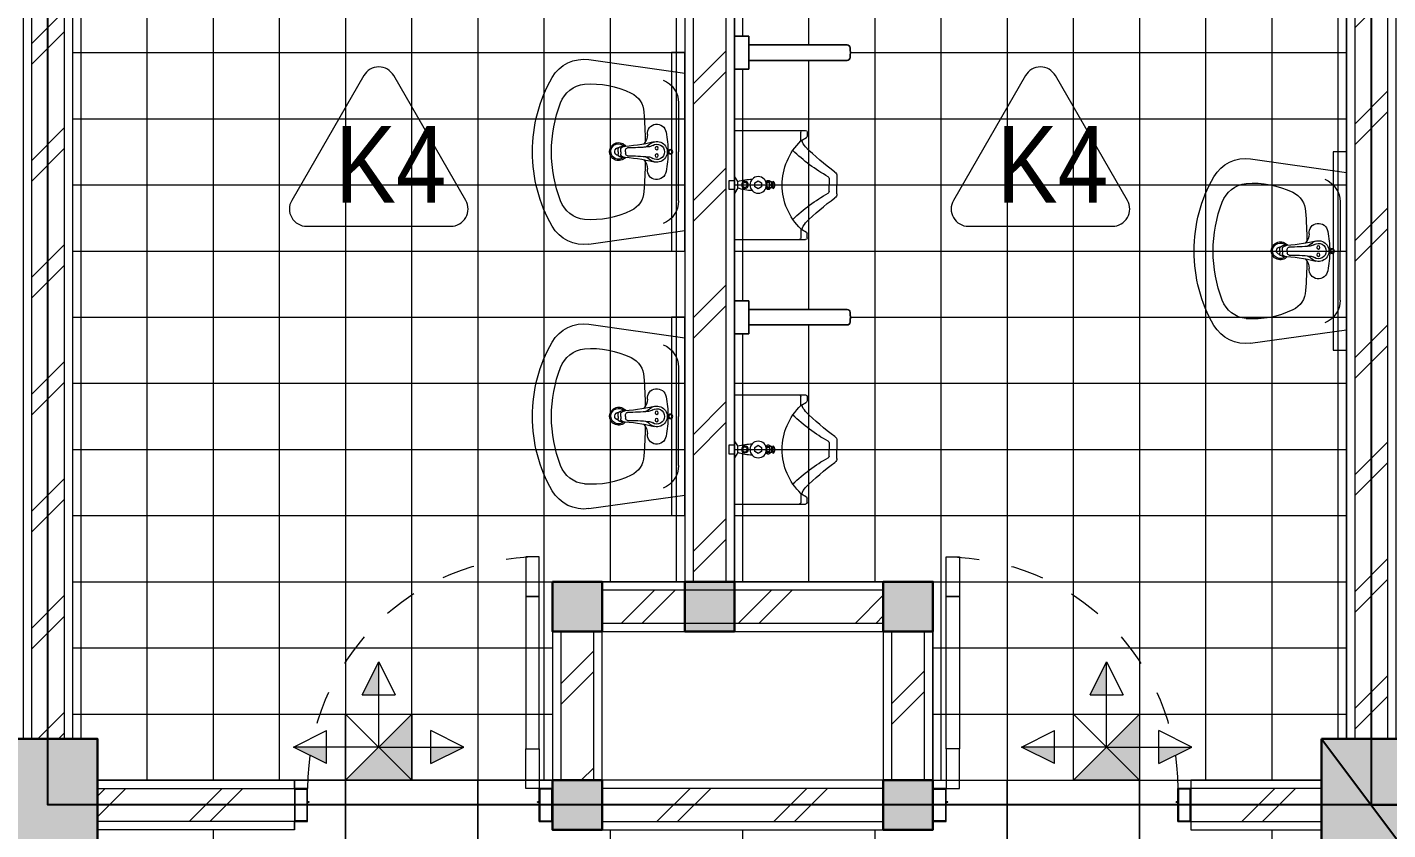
# Model space of a CAD drawing. Header units: millimetres. Extents: x -11 to 1625, y -267 to 180.
# Drawn here: x 1013.008 to 1017.12, y 163.669 to 166.096 of the extents above; entities that cross this region are included whole.
import ezdxf

# ---------------------------------------------------------------- set-up
doc = ezdxf.new("R2010")
doc.units = ezdxf.units.MM
doc.linetypes.add('HIDDEN', pattern=[0.375, 0.25, -0.125])
for name, color, linetype, lineweight in [('ars', 11, 'Continuous', 5), ('dinding', 5, 'Continuous', 15), ('keramik', 73, 'Continuous', 5), ('KOLOM', 1, 'Continuous', 30), ('kus', 63, 'Continuous', 15), ('lan', 7, 'Continuous', 15), ('SANITAIR', 4, 'Continuous', 5), ('sol kol', 8, 'Continuous', 0), ('START POINT', 8, 'Continuous', 9), ('TEXT KETERANGAN', 7, 'Continuous', 9)]:
    doc.layers.add(name, color=color, linetype=linetype, lineweight=lineweight)
doc.styles.add('ISO', font='arial.ttf', dxfattribs={"width": 0.85})
pattern_1 = [(45, (-0.5, 0.7), (-0.1767767, 0.1767767), []), (45, (-0.4375, 0.7), (-0.1767767, 0.1767767), [])]

# ---------------------------------------------------------------- blocks, each defined once
blk = doc.blocks.new('KP')
at = {"layer": 'KOLOM'}
blk.add_lwpolyline([(0.075, -0.075), (-0.075, -0.075), (-0.075, 0.075), (0.075, 0.075), (0.075, -0.075)], dxfattribs=at)
blk = doc.blocks.new('washtafel L237 a')
for p, q in [((-0.2789, -0.2895), (-0.2378, 0)), ((-0.2378, 0), (0, 0)), ((0.2378, 0), (0, 0)), ((0.2789, -0.2895), (0.2378, 0)), ((-0.1485, -0.0191), (0, -0.0191)), ((0.1485, -0.0191), (0, -0.0191)), ((0, -0.1934), (-0.0071, -0.1934)), ((0, -0.2017), (-0.0067, -0.2017)), ((0, -0.1788), (-0.0059, -0.1788)), ((0, -0.1788), (0.0059, -0.1788)), ((0, -0.1934), (0.0071, -0.1934)), ((0, -0.2017), (0.0067, -0.2017))]:
    blk.add_line(p, q)
for centre, radius in [((0, -0.0432), 0.00695), ((0, -0.0432), 0.00529), ((-0.0111, -0.0848), 0.00488), ((0.0111, -0.0848), 0.00488)]:
    blk.add_circle(centre, radius)
for centre, radius, start, end in [((-0.1484, -0.0933), 0.0742, 90.0661, 157.5039), ((0.1484, -0.0933), 0.0742, 22.4961, 89.9339), ((-0.0554, -0.0846), 0.0285, 98.132, 275.8135), ((-0.0017, -0.3364), 0.2858, 89.6669, 101.6651), ((-0.0002, -0.0844), 0.0312, 89.6915, 225.3566), ((-0.0002, -0.0842), 0.0231, 89.5833, 212.8124), ((0.0017, -0.3364), 0.2858, 78.3349, 90.3331), ((0.0002, -0.0844), 0.0312, 314.6434, 90.3085), ((0.0002, -0.0842), 0.0231, 327.1876, 90.4167), ((0.0554, -0.0846), 0.0285, 264.1865, 81.868), ((0.0121, -2.1032), 1.9842, 91.1939, 93.8059), ((-0.0493, -0.1465), 0.0337, 40.1188, 95.4553), ((-0.528, -0.216), 0.5128, 2.5647, 13.8912), ((-0.0403, -0.1261), 0.0267, 4.6349, 46.9394), ((-0.0448, -0.113), 0.03, 5.694, 32.8124), ((-0.6232, -0.1707), 0.6112, 359.8012, 5.694), ((0.6232, -0.1707), 0.6112, 174.306, 180.1988), ((0.0403, -0.1261), 0.0267, 133.0606, 175.3651), ((0.0448, -0.113), 0.03, 147.1876, 174.306), ((0.528, -0.216), 0.5128, 166.1088, 177.4353), ((0.0493, -0.1465), 0.0337, 84.5447, 139.8812), ((-0.0121, -2.1032), 1.9842, 86.1941, 88.8061), ((0.0679, -0.2815), 0.2732, 154.0541, 184.6243), ((-0.1166, -0.1911), 0.0678, 92.544, 154.459), ((0.1166, -0.1911), 0.0678, 25.541, 87.456), ((-0.0679, -0.2815), 0.2732, 355.3757, 25.9459), ((0.0008, -0.1999), 0.0272, 129.5111, 54.4666), ((0.0009, -0.2), 0.0234, 136.8784, 48.8129), ((-0.0071, -0.1844), 0.009, 183.4751, 270), ((-0.0067, -0.1927), 0.009, 182.5647, 270), ((-0.0059, -0.1728), 0.006, 179.8012, 270), ((0.001, -0.1997), 0.0119, 184.4951, 2.4242), ((0.0059, -0.1728), 0.006, 270, 0.1988), ((0.0067, -0.1927), 0.009, 270, 357.4353), ((0.0071, -0.1844), 0.009, 270, 356.5249), ((-0.17, -0.3052), 0.11, 171.786, 240.1395), ((-0.119, -0.2944), 0.0858, 186.0548, 250.1625), ((0.119, -0.2944), 0.0858, 289.8375, 353.9452), ((0.17, -0.3052), 0.11, 299.8605, 8.214), ((-0.0032, -0.0174), 0.4426, 239.9631, 270.4171), ((-0.001, 0.0027), 0.4056, 248.7209, 270.1375), ((0.001, 0.0027), 0.4056, 269.8625, 291.2791), ((0.0032, -0.0174), 0.4426, 269.5829, 300.0369)]:
    blk.add_arc(centre, radius, start, end)
blk = doc.blocks.new('P 70')
at = {"linetype": 'HIDDEN', "ltscale": 0.3}
blk.add_lwpolyline([(-0.74, 0.1, -0.414214), (-0.04, 0.8, -1.303225)], format="xyb", dxfattribs=at)
for points in [[(-0.04, 0.8), (-0.08, 0.8), (-0.08, 0.68), (-0.04, 0.68)], [(-0.04, 0.68), (-0.08, 0.68), (-0.08, 0.22), (-0.04, 0.22)], [(-0.04, 0.1), (-0.08, 0.1), (-0.08, 0.22), (-0.04, 0.22)], [(-0.7351, 0.06), (-0.74, 0.06), (-0.74, 0.0615), (-0.74, 0.1), (-0.78, 0.1), (-0.78, 0), (-0.74, 0), (-0.74, 0.0565), (-0.7351, 0.0583)], [(-0.742, 0.002), (-0.778, 0.002), (-0.778, 0.098), (-0.742, 0.098)], [(-0.0449, 0.06), (-0.04, 0.06), (-0.04, 0.0615), (-0.04, 0.1), (0, 0.1), (0, 0), (-0.04, 0), (-0.04, 0.0565), (-0.0449, 0.0583)], [(-0.038, 0.002), (-0.002, 0.002), (-0.002, 0.098), (-0.038, 0.098)]]:
    blk.add_lwpolyline(points, close=True)
blk = doc.blocks.new('URINOIR ATAS')
for p, q in [((-0.027, 0.31), (0, 0.31)), ((0.027, 0.31), (0, 0.31)), ((-0.0198, 0.2864), (0, 0.2864)), ((0.0198, 0.2864), (0, 0.2864)), ((-0.165, 0), (-0.165, 0.2151)), ((-0.16, 0.2201), (-0.1473, 0.2201)), ((-0.1332, 0.2011), (-0.143, 0.2176)), ((0.1332, 0.2011), (0.143, 0.2176)), ((0.16, 0.2201), (0.1473, 0.2201)), ((0.165, 0), (0.165, 0.2151)), ((-0.1332, 0.2011), (-0.16, 0.2011)), ((0.1332, 0.2011), (0.16, 0.2011)), ((-0.0122, 0.1168), (0.0115, 0.1168)), ((-0.0113, 0.0974), (0.011, 0.0974)), ((-0.0112, 0.1072), (0.0111, 0.1072)), ((-0.0087, 0.112), (-0.0087, 0.1072)), ((-0.0075, 0.1132), (0.0078, 0.1132)), ((-0.0028, 0.1168), (-0.0028, 0.1132)), ((0.0026, 0.1168), (0.0026, 0.1132)), ((0.009, 0.112), (0.009, 0.1072)), ((-0.165, 0), (0, 0)), ((-0.009, 0.0103), (-0.0257, 0)), ((-0.0127, -0.0167), (-0.0127, 0)), ((-0.009, 0.0103), (0.0108, 0.0103)), ((0.165, 0), (0, 0)), ((0.0108, 0.0103), (0.0265, 0)), ((0.0127, 0), (0.0127, -0.0167)), ((0.0127, -0.0167), (-0.0127, -0.0167))]:
    blk.add_line(p, q)
for points in [[(-0.0111, 0.1072, 0.164804), (-0.0121, 0.1069, 0.105758), (-0.013, 0.1058, 0.068984), (-0.0136, 0.1043, 0.055178), (-0.0139, 0.1024, 0.055178), (-0.0137, 0.1004, 0.068984), (-0.0131, 0.0989, 0.105758), (-0.0122, 0.0977, 0.164804), (-0.0113, 0.0974, 0.164804), (-0.0103, 0.0977, 0.105758), (-0.0093, 0.0988, 0.068984), (-0.0088, 0.1003, 0.055178), (-0.0085, 0.1023, 0.055178), (-0.0087, 0.1043, 0.068984), (-0.0093, 0.1058, 0.105758), (-0.0102, 0.1069, 0.164804)], [(0, 0.0974, 0.070821), (0.0028, 0.0978, 0.082428), (0.005, 0.0988, 0.106823), (0.0065, 0.1005, 0.13413), (0.007, 0.1023, 0.13413), (0.0065, 0.1041, 0.106823), (0.005, 0.1058, 0.082428), (0.0028, 0.1069, 0.070821), (0, 0.1072, 0.070821), (-0.0028, 0.1069, 0.082428), (-0.005, 0.1058, 0.106823), (-0.0065, 0.1041, 0.13413), (-0.007, 0.1023, 0.13413), (-0.0065, 0.1005, 0.106823), (-0.005, 0.0988, 0.082428), (-0.0028, 0.0978, 0.070821)], [(0.0111, 0.1072, 0.164804), (0.0102, 0.1069, 0.105758), (0.0092, 0.1058, 0.068984), (0.0086, 0.1043, 0.055178), (0.0084, 0.1024, 0.055178), (0.0086, 0.1004, 0.068984), (0.0091, 0.0989, 0.105758), (0.0101, 0.0977, 0.164804), (0.011, 0.0974, 0.164804), (0.0119, 0.0977, 0.105758), (0.0129, 0.0988, 0.068984), (0.0135, 0.1003, 0.055178), (0.0137, 0.1023, 0.055178), (0.0135, 0.1043, 0.068984), (0.013, 0.1058, 0.105758), (0.012, 0.1069, 0.164804)]]:
    blk.add_lwpolyline(points, format="xyb", close=True)
blk.add_lwpolyline([(0.0065, 0.0614), (0.0126, 0.0719), (0.0065, 0.0824), (-0.0056, 0.0824), (-0.0117, 0.0719), (-0.0056, 0.0614)], close=True)
for centre, radius in [((0, 0.072), 0.025), ((0.0002, 0.032), 0.0106), ((0, 0.0319), 0.00723)]:
    blk.add_circle(centre, radius)
for centre, radius, start, end in [((-0.6138, 0.7181), 0.7085, 314.7654, 324.2179), ((-0.027, 0.2952), 0.0148, 90, 144.2179), ((0.027, 0.2952), 0.0148, 35.7821, 90), ((0.6138, 0.7181), 0.7085, 215.7821, 225.2346), ((-0.4765, 0.5364), 0.5177, 315.9836, 330.7336), ((-0.0198, 0.2805), 0.00593, 90, 150.7336), ((0.0198, 0.2805), 0.00593, 29.2664, 90), ((0.4765, 0.5364), 0.5177, 209.2664, 224.0164), ((-0.16, 0.2151), 0.005, 90, 180), ((-0.1473, 0.2151), 0.005, 30.5859, 90), ((-0.1513, 0.2563), 0.055, 287.3602, 311.4179), ((0.1513, 0.2563), 0.055, 228.5821, 252.6398), ((0.1473, 0.2151), 0.005, 90, 149.4141), ((0.16, 0.2151), 0.005, 0, 90), ((-0.16, 0.1961), 0.005, 90, 180), ((0.0012, 0.3316), 0.1873, 224.1477, 269.6422), ((-0.0012, 0.3316), 0.1873, 270.3578, 315.8523), ((0.16, 0.1961), 0.005, 0, 90), ((-0.0004, 0.1057), 0.0162, 43.0169, 136.9831), ((-0.0075, 0.112), 0.00119, 90, 180), ((0.0078, 0.112), 0.00119, 0, 90), ((0.1202, 0.0571), 0.1375, 181.3482, 199.9236), ((-0.1902, 0.0624), 0.2077, 345.4703, 357.6692)]:
    blk.add_arc(centre, radius, start, end)
blk = doc.blocks.new('K1')
at = {"layer": 'KOLOM'}
blk.add_lwpolyline([(0.2, 0.15), (-0.2, 0.15), (-0.2, -0.15), (0.2, -0.15), (0.2, 0.15)], dxfattribs=at)
blk = doc.blocks.new('D2')
at = {"layer": 'ars'}
h = blk.add_hatch(dxfattribs=at)
h.set_pattern_fill('TEMBOK', color=256, scale=0.25)
h.set_pattern_definition(pattern_1)
h.paths.add_polyline_path([(3.95, 13.2), (3.95, 9.45), (4.05, 9.45), (4.05, 13.2)])
h = blk.add_hatch(dxfattribs=at)
h.set_pattern_fill('TEMBOK', color=256, scale=0.25)
h.set_pattern_definition(pattern_1)
h.paths.add_polyline_path([(6.05, 8.975), (6.05, 13.075), (5.95, 13.075), (5.95, 8.975)])
h = blk.add_hatch(dxfattribs=at)
h.set_pattern_fill('TEMBOK', color=256, scale=0.25)
h.set_pattern_definition(pattern_1)
h.paths.add_polyline_path([(1.95, 11.6), (1.95, 8.975), (2.05, 8.975), (2.05, 11.6)])
h = blk.add_hatch(dxfattribs=at)
h.set_pattern_fill('TEMBOK', color=256, scale=0.25)
h.set_pattern_definition(pattern_1)
h.paths.add_polyline_path([(4.525, 9.425), (3.675, 9.425), (3.675, 9.325), (4.525, 9.325)])
h = blk.add_hatch(dxfattribs=at)
h.set_pattern_fill('TEMBOK', color=256, scale=0.25)
h.set_pattern_definition(pattern_1)
h.paths.add_polyline_path([(3.55, 9.3), (3.55, 8.85), (3.65, 8.85), (3.65, 9.3)])
h = blk.add_hatch(dxfattribs=at)
h.set_pattern_fill('TEMBOK', color=256, scale=0.25)
h.set_pattern_definition(pattern_1)
h.paths.add_polyline_path([(4.55, 9.3), (4.55, 8.85), (4.65, 8.85), (4.65, 9.3)])
h = blk.add_hatch(dxfattribs=at)
h.set_pattern_fill('TEMBOK', color=256, scale=0.25)
h.set_pattern_definition(pattern_1)
h.paths.add_polyline_path([(2.15, 8.825), (2.745, 8.825), (2.745, 8.725), (2.15, 8.725)])
h = blk.add_hatch(dxfattribs=at)
h.set_pattern_fill('TEMBOK', color=256, scale=0.25)
h.set_pattern_definition(pattern_1)
h.paths.add_polyline_path([(4.525, 8.825), (3.675, 8.825), (3.675, 8.725), (4.525, 8.725)])
h = blk.add_hatch(dxfattribs=at)
h.set_pattern_fill('TEMBOK', color=256, scale=0.25)
h.set_pattern_definition(pattern_1)
h.paths.add_polyline_path([(5.85, 8.825), (5.455, 8.825), (5.455, 8.725), (5.85, 8.725)])
at = {"layer": 'sol kol'}
for points in [[(3.525, 9.45), (3.675, 9.45), (3.675, 9.3), (3.525, 9.3)], [(3.925, 9.45), (4.075, 9.45), (4.075, 9.3), (3.925, 9.3)], [(4.525, 9.45), (4.675, 9.45), (4.675, 9.3), (4.525, 9.3)], [(1.85, 8.975), (1.85, 8.575), (2.15, 8.575), (2.15, 8.975)], [(5.85, 8.975), (5.85, 8.575), (6.15, 8.575), (6.15, 8.975)], [(3.525, 8.85), (3.675, 8.85), (3.675, 8.7), (3.525, 8.7)], [(4.525, 8.85), (4.675, 8.85), (4.675, 8.7), (4.525, 8.7)]]:
    blk.add_hatch(color=256, dxfattribs=at).paths.add_polyline_path(points)
at = {"layer": 'ars'}
for points in [[(3.95, 13.2), (3.95, 9.45), (4.05, 9.45), (4.05, 13.2)], [(6.05, 8.975), (6.05, 13.075), (5.95, 13.075), (5.95, 8.975)], [(1.95, 11.6), (1.95, 8.975), (2.05, 8.975), (2.05, 11.6)], [(4.1184, 11), (4.1184, 11.1), (4.075, 11.1), (4.075, 11)], [(4.1184, 10.2), (4.1184, 10.3), (4.075, 10.3), (4.075, 10.2)], [(4.525, 9.425), (3.675, 9.425), (3.675, 9.325), (4.525, 9.325)], [(3.55, 9.3), (3.55, 8.85), (3.65, 8.85), (3.65, 9.3)], [(4.55, 9.3), (4.55, 8.85), (4.65, 8.85), (4.65, 9.3)], [(2.15, 8.825), (2.745, 8.825), (2.745, 8.725), (2.15, 8.725)], [(4.525, 8.825), (3.675, 8.825), (3.675, 8.725), (4.525, 8.725)], [(5.85, 8.825), (5.455, 8.825), (5.455, 8.725), (5.85, 8.725)]]:
    blk.add_lwpolyline(points, close=True, dxfattribs=at)
at = {"layer": 'Defpoints'}
for points in [[(-2, 0.075), (2, 0.075), (2, 6.775), (4.8, 6.775), (4.8, 4.525), (6, 4.525), (6, 6.775), (9, 6.775), (9, 8.775), (2, 8.775), (2, 13.275), (-2, 13.275), (-2, 0.075)], [(5.85, 8.975), (6.15, 8.575)]]:
    blk.add_lwpolyline(points, dxfattribs=at)
for points in [[(2, 13.275), (6, 13.275), (6, 8.775), (2, 8.775)], [(6, 8.775), (8, 8.775), (8, 11.675), (6, 11.675)]]:
    blk.add_lwpolyline(points, close=True, dxfattribs=at)
at = {"layer": 'dinding'}
for points in [[(3.925, 13.2), (3.925, 9.45), (4.075, 9.45), (4.075, 13.2)], [(6.075, 8.975), (6.075, 13.075), (5.925, 13.075), (5.925, 8.975)], [(1.925, 11.6), (1.925, 8.975), (2.075, 8.975), (2.075, 11.6)], [(4.525, 9.45), (3.675, 9.45), (3.675, 9.3), (4.525, 9.3)], [(3.525, 9.3), (3.525, 8.85), (3.675, 8.85), (3.675, 9.3)], [(4.525, 9.3), (4.525, 8.85), (4.675, 8.85), (4.675, 9.3)], [(2.15, 8.85), (2.745, 8.85), (2.745, 8.7), (2.15, 8.7)], [(4.525, 8.85), (3.675, 8.85), (3.675, 8.7), (4.525, 8.7)], [(5.85, 8.85), (5.455, 8.85), (5.455, 8.7), (5.85, 8.7)]]:
    blk.add_lwpolyline(points, close=True, dxfattribs=at)
at = {"layer": 'lan'}
for p, q in [((2.745, 8.85), (3.525, 8.85)), ((4.675, 8.85), (5.455, 8.85))]:
    blk.add_line(p, q, dxfattribs=at)
at = {"layer": 'SANITAIR'}
for points in [[(4.425, 11.0645, 0.387977), (4.4156, 11.0734), (4.1184, 11.0734), (4.1184, 11.0266), (4.4156, 11.0266, 0.387977), (4.425, 11.0355, 0.036942)], [(4.425, 10.2645, 0.387977), (4.4156, 10.2734), (4.1184, 10.2734), (4.1184, 10.2266), (4.4156, 10.2266, 0.387977), (4.425, 10.2355, 0.036942)]]:
    blk.add_lwpolyline(points, format="xyb", close=True, dxfattribs=at)
for points in [[(3.925, 11.05), (3.885, 11.05), (3.885, 10.45), (3.925, 10.45)], [(5.925, 10.75), (5.885, 10.75), (5.885, 10.15), (5.925, 10.15)], [(3.925, 10.25), (3.885, 10.25), (3.885, 9.65), (3.925, 9.65)]]:
    blk.add_lwpolyline(points, close=True, dxfattribs=at)
at = {"layer": 'KOLOM'}
for name, p, rotation in [('KP', (3.6, 9.375), 180), ('KP', (4, 9.375), 180), ('KP', (4.6, 9.375), 180), ('K1', (2, 8.775), 90), ('K1', (6, 8.775), 90), ('KP', (3.6, 8.775), 180), ('KP', (4.6, 8.775), 180)]:
    blk.add_blockref(name, p, dxfattribs=dict(at, rotation=rotation))
at = {"layer": 'kus'}
blk.add_blockref('P 70', (3.525, 8.725), dxfattribs=at)
at = {"layer": 'kus', "xscale": -1}
blk.add_blockref('P 70', (4.675, 8.725), dxfattribs=at)
at = {"layer": 'SANITAIR', "xscale": -1, "rotation": 270}
for name, p in [('washtafel L237 a', (3.925, 10.75)), ('URINOIR ATAS', (4.075, 10.65)), ('washtafel L237 a', (5.925, 10.45)), ('washtafel L237 a', (3.925, 9.95)), ('URINOIR ATAS', (4.075, 9.85))]:
    blk.add_blockref(name, p, dxfattribs=at)
blk = doc.blocks.new('GO')
at = {"layer": 'START POINT'}
for points in [[(287.5929, 123.5001), (287.6929, 123.5001), (287.6929, 123.7001)], [(287.3777, 123.0838), (287.3777, 123.1838), (287.1777, 123.1838)], [(288.208, 123.1838), (288.008, 123.1838), (288.008, 123.0838)]]:
    blk.add_hatch(color=256, dxfattribs=at).paths.add_polyline_path(points)
h = blk.add_hatch(color=256, dxfattribs=at)
h.paths.add_polyline_path([(287.8929, 122.9838), (287.6929, 123.1838), (287.4929, 122.9838)])
h.paths.add_polyline_path([(287.8929, 123.3838), (287.6929, 123.1838), (287.8929, 122.9838)])
for p, q in [((287.5929, 123.5001), (287.6929, 123.7001)), ((287.6929, 123.1838), (287.6929, 123.7001)), ((287.6929, 123.7001), (287.7929, 123.5001)), ((287.5929, 123.5001), (287.7929, 123.5001)), ((287.8929, 122.9838), (287.4929, 123.3838)), ((287.4929, 122.9838), (287.8929, 123.3838)), ((287.1777, 123.1838), (287.3777, 123.2838)), ((287.3777, 123.0838), (287.3777, 123.2838)), ((288.008, 123.0838), (288.008, 123.2838)), ((288.208, 123.1838), (288.008, 123.2838)), ((287.6929, 123.1838), (287.1777, 123.1838)), ((287.3777, 123.0838), (287.1777, 123.1838)), ((287.6929, 123.1838), (288.208, 123.1838)), ((288.008, 123.0838), (288.208, 123.1838))]:
    blk.add_line(p, q, dxfattribs=at)
blk.add_lwpolyline([(287.8929, 122.9838), (287.4929, 122.9838), (287.4929, 123.3838), (287.8929, 123.3838)], close=True, dxfattribs=at)
blk = doc.blocks.new('KR4')
at = {"layer": 'TEXT KETERANGAN', "color": 2}
blk.add_lwpolyline([(-0.0866, 0.8732), (-0.5041, 0.15, 0.57735), (-0.4175, 0), (0.4175, 0, 0.57735), (0.5041, 0.15), (0.0866, 0.8732, 0.57735)], format="xyb", close=True, dxfattribs=at)
at = {"layer": 'TEXT KETERANGAN', "color": 6, "style": 'ISO', "width": 0.85}
blk.add_text('K4', height=0.44396, dxfattribs=at).set_placement((-0.2521, 0.1368))

msp = doc.modelspace()

# ---------------------------------------------------------------- hatches: boundary and pattern name
at = {"layer": 'keramik'}
h = msp.add_hatch(dxfattribs=at)
h.set_pattern_fill('_USER', color=256, scale=0.4, style=0, double=1, pattern_type=0)
h.set_pattern_definition([(0, (1004.37002, 162.54365), (0, 0.4), []), (90, (1004.37002, 162.54365), (-0.4, 2e-17), [])])
h.paths.add_polyline_path([(1000.2200204, 157.3186492), (1000.2200204, 157.4436492), (1000.1450204, 157.4436492), (1000.1450204, 161.5436492), (1000.2200204, 161.5436492), (1000.2200204, 161.9436492), (1000.1450204, 161.9436492), (1000.1450204, 163.5436492), (1000.2200204, 163.5436492), (1000.2200204, 163.9436492), (1000.1450204, 163.9436492), (1000.1450204, 166.6936492), (1000.1850204, 166.6936492), (1000.1850204, 166.7336492), (1000.1899087, 166.7336492), (1000.1899087, 166.7353965), (1000.1850204, 166.7371553), (1000.1850204, 166.7936492), (1000.1450204, 166.7936492), (1000.1450204, 168.0436492), (1000.2200204, 168.0436492), (1000.2200204, 168.1686492), (1002.5200204, 168.1686492), (1002.5200204, 166.7936492), (1000.8850204, 166.7936492), (1000.8850204, 166.7371553), (1000.880132, 166.7353965), (1000.880132, 166.7336492), (1000.8850204, 166.7336492), (1000.8850204, 166.6936492), (1002.6200204, 166.6936492), (1002.6200204, 166.3686492), (1003.1200204, 165.8686492), (1006.0200204, 165.8686492), (1006.5200204, 166.3686492), (1006.5200204, 166.6936492), (1008.2550204, 166.6936492), (1008.2550204, 166.7336492), (1008.2599087, 166.7336492), (1008.2599087, 166.7353965), (1008.2550204, 166.7371553), (1008.2550204, 166.7936492), (1006.6200204, 166.7936492), (1006.6200204, 168.1686492), (1008.9200204, 168.1686492), (1008.9200204, 168.0436492), (1008.9950204, 168.0436492), (1008.9950204, 166.7936492), (1008.9550204, 166.7936492), (1008.9550204, 166.7371553), (1008.950132, 166.7353965), (1008.950132, 166.7336492), (1008.9550204, 166.7336492), (1008.9550204, 166.6936492), (1008.9950204, 166.6936492), (1008.9950204, 163.9436492), (1008.9200204, 163.9436492), (1008.9200204, 163.5436492), (1008.9950204, 163.5436492), (1008.9950204, 161.9436492), (1008.9200204, 161.9436492), (1008.9200204, 161.5436492), (1009.0200204, 161.5436492), (1009.0200204, 160.1436492), (1009.1200204, 160.1436492), (1009.1200204, 161.5436492), (1009.2200204, 161.5436492), (1009.2200204, 161.9436492), (1009.1450204, 161.9436492), (1009.1450204, 163.5436492), (1009.2200204, 163.5436492), (1009.2200204, 163.9436492), (1010.9950204, 163.9436492), (1010.9950204, 163.7936492), (1011.1450204, 163.7936492), (1011.1450204, 163.9436492), (1012.9200204, 163.9436492), (1012.9200204, 163.5436492), (1013.2200204, 163.5436492), (1013.2200204, 163.6686492), (1013.8150204, 163.6686492), (1013.8150204, 163.6936492), (1013.8550204, 163.6936492), (1013.8550204, 163.7936492), (1013.8150204, 163.7936492), (1013.8150204, 163.8186492), (1014.5950204, 163.8186492), (1014.5950204, 163.7936492), (1014.5550204, 163.7936492), (1014.5550204, 163.7536492), (1014.550132, 163.7536492), (1014.550132, 163.751902), (1014.5550204, 163.7501432), (1014.5550204, 163.6936492), (1014.5950204, 163.6936492), (1014.5950204, 163.6686492), (1015.7450204, 163.6686492), (1015.7450204, 163.6936492), (1015.7850204, 163.6936492), (1015.7850204, 163.7501432), (1015.7899087, 163.751902), (1015.7899087, 163.7536492), (1015.7850204, 163.7536492), (1015.7850204, 163.7936492), (1015.7450204, 163.7936492), (1015.7450204, 163.8186492), (1016.5250204, 163.8186492), (1016.5250204, 163.7936492), (1016.4850204, 163.7936492), (1016.4850204, 163.7536492), (1016.480132, 163.7536492), (1016.480132, 163.751902), (1016.4850204, 163.7501432), (1016.4850204, 163.6936492), (1016.5250204, 163.6936492), (1016.5250204, 163.6686492), (1016.9200204, 163.6686492), (1016.9200204, 163.5436492), (1017.2200204, 163.5436492), (1017.2200204, 163.6686492), (1018.2150204, 163.6686492), (1018.2150204, 163.6936492), (1018.2550204, 163.6936492), (1018.2550204, 163.7501432), (1018.2599087, 163.751902), (1018.2599087, 163.7536492), (1018.2550204, 163.7536492), (1018.2550204, 163.7936492), (1018.2150204, 163.7936492), (1018.2150204, 163.8186492), (1017.7450204, 163.8186492), (1017.7450204, 165.5686492), (1018.9950204, 165.5686492), (1018.9950204, 163.7936492), (1018.9550204, 163.7936492), (1018.9550204, 163.7536492), (1018.950132, 163.7536492), (1018.950132, 163.751902), (1018.9550204, 163.7501432), (1018.9550204, 163.6936492), (1018.9950204, 163.6936492), (1018.9950204, 163.6686492), (1019.9200204, 163.6686492), (1019.9200204, 163.5436492), (1020.0200204, 163.5436492), (1020.0200204, 163.5036492), (1020.0765143, 163.5036492), (1020.0782731, 163.4987609), (1020.0800204, 163.4987609), (1020.0800204, 163.5036492), (1020.1200204, 163.5036492), (1020.1200204, 163.5436492), (1020.2200204, 163.5436492), (1020.2200204, 163.9436492), (1019.9200204, 163.9436492), (1019.9200204, 163.8186492), (1019.1450204, 163.8186492), (1019.1450204, 167.3886492), (1019.1200204, 167.3886492), (1019.1200204, 167.4286492), (1019.0635264, 167.4286492), (1019.0617676, 167.4335375), (1019.0600204, 167.4335375), (1019.0600204, 167.4286492), (1019.0200204, 167.4286492), (1019.0200204, 167.3886492), (1018.9950204, 167.3886492), (1018.9950204, 166.6936492), (1018.9550204, 166.6936492), (1018.9550204, 166.6371553), (1018.950132, 166.6353965), (1018.950132, 166.6336492), (1018.9550204, 166.6336492), (1018.9550204, 166.5936492), (1018.9950204, 166.5936492), (1018.9950204, 166.5686492), (1018.3150204, 166.5686492), (1018.3150204, 166.5936492), (1018.3550204, 166.5936492), (1018.3550204, 166.6336492), (1018.3599087, 166.6336492), (1018.3599087, 166.6353965), (1018.3550204, 166.6371553), (1018.3550204, 166.6936492), (1018.3150204, 166.6936492), (1018.3150204, 166.7186492), (1017.1450204, 166.7186492), (1017.1450204, 168.0436492), (1017.2200204, 168.0436492), (1017.2200204, 168.1686492), (1018.9950204, 168.1686492), (1019.0200204, 168.1686492), (1019.0200204, 168.1286492), (1019.0600204, 168.1286492), (1019.0600204, 168.1237609), (1019.0617676, 168.1237609), (1019.0635264, 168.1286492), (1019.1200204, 168.1286492), (1019.1200204, 168.1686492), (1019.9200204, 168.1686492), (1019.9200204, 168.0436492), (1020.2200204, 168.0436492), (1020.2200204, 168.1686492), (1022.9200204, 168.1686492), (1022.9200204, 168.0436492), (1022.9950204, 168.0436492), (1022.9950204, 163.9436492), (1022.9200204, 163.9436492), (1022.9200204, 163.5436492), (1022.9950204, 163.5436492), (1022.9950204, 161.9436492), (1022.9200204, 161.9436492), (1022.9200204, 161.7936492), (1022.8800204, 161.7936492), (1022.8800204, 161.7536492), (1022.875132, 161.7536492), (1022.875132, 161.751902), (1022.8800204, 161.7501432), (1022.8800204, 161.6936492), (1022.9200204, 161.6936492), (1022.9200204, 161.5436492), (1022.9950204, 161.5436492), (1022.9950204, 157.4436492), (1022.9200204, 157.4436492), (1022.9200204, 157.3186492), (1020.2200204, 157.3186492), (1020.2200204, 157.4436492), (1019.9200204, 157.4436492), (1019.9200204, 157.3186492), (1017.2200204, 157.3186492), (1017.2200204, 157.4436492), (1017.1200204, 157.4436492), (1017.1200204, 161.5436492), (1017.2200204, 161.5436492), (1017.2200204, 161.6936492), (1017.2600204, 161.6936492), (1017.2600204, 161.7336492), (1017.2649087, 161.7336492), (1017.2649087, 161.7353965), (1017.2600204, 161.7371553), (1017.2600204, 161.7936492), (1017.2200204, 161.7936492), (1017.2200204, 161.9436492), (1016.9200204, 161.9436492), (1016.9200204, 161.5436492), (1017.0200204, 161.5436492), (1017.0200204, 159.5436492), (1016.8800204, 159.5436492), (1016.8800204, 159.4871552), (1016.875132, 159.4853965), (1016.875132, 159.4836492), (1016.8800204, 159.4836492), (1016.8800204, 159.4436492), (1017.0200204, 159.4436492), (1017.0200204, 157.4436491), (1016.9200204, 157.4436492), (1016.9200204, 157.3186492), (1013.2200204, 157.3186492), (1013.2200204, 157.4436492), (1013.1200204, 157.4436492), (1013.1200204, 159.4436492), (1016.1800204, 159.4436492), (1016.1800204, 159.4836492), (1016.1849087, 159.4836492), (1016.1849087, 159.4853965), (1016.1800204, 159.4871552), (1016.1800204, 159.5436492), (1015.9200204, 159.5436492), (1015.9200204, 160.8036492), (1015.8635264, 160.8036492), (1015.8617676, 160.8085375), (1015.8600204, 160.8085375), (1015.8600204, 160.8036492), (1015.8200204, 160.8036492), (1015.8200204, 159.5436492), (1013.1200204, 159.5436492), (1013.1200204, 161.5436492), (1013.2200204, 161.5436492), (1013.2200204, 161.6936492), (1015.8200204, 161.6936492), (1015.8200204, 161.5036492), (1015.8600204, 161.5036492), (1015.8600204, 161.4987609), (1015.8617676, 161.4987609), (1015.8635264, 161.5036492), (1015.9200204, 161.5036492), (1015.9200204, 161.7936492), (1013.2200204, 161.7936492), (1013.2200204, 161.9436492), (1012.9200204, 161.9436492), (1012.9200204, 161.5436492), (1013.0200204, 161.5436492), (1013.0200204, 157.4436492), (1012.9200204, 157.4436492), (1012.9200204, 157.0436492), (1012.9950204, 157.0436492), (1012.9950204, 155.2436492), (1012.9200204, 155.2436492), (1012.9200204, 155.1186492), (1009.2200204, 155.1186492), (1009.2200204, 155.2436492), (1009.1450204, 155.2436492), (1009.1450204, 157.0436492), (1009.2200204, 157.0436492), (1009.2200204, 157.4436492), (1009.1200204, 157.4436492), (1009.1200204, 158.8436492), (1009.0200204, 158.8436492), (1009.0200204, 157.4436492), (1008.9200204, 157.4436492), (1008.9200204, 157.3186492), (1006.2200204, 157.3186492), (1006.2200204, 157.4436492), (1005.9200204, 157.4436492), (1005.9200204, 157.3186492), (1003.2200204, 157.3186492), (1003.2200204, 157.4436492), (1002.9200204, 157.4436492), (1002.9200204, 157.3186492)])
h.paths.add_polyline_path([(1017.9600204, 161.6936492), (1019.9200204, 161.6936492), (1019.9200204, 161.5436492), (1020.2200204, 161.5436492), (1020.2200204, 161.6936492), (1022.0800204, 161.6936492), (1022.0800204, 161.7501432), (1022.0849087, 161.751902), (1022.0849087, 161.7536492), (1022.0800204, 161.7536492), (1022.0800204, 161.7936492), (1020.2200204, 161.7936492), (1020.2200204, 161.9436492), (1020.1200204, 161.9436492), (1020.1200204, 162.7036492), (1020.0800204, 162.7036492), (1020.0800204, 162.7085375), (1020.0782731, 162.7085375), (1020.0765143, 162.7036492), (1020.0200204, 162.7036492), (1020.0200204, 161.9436492), (1019.9200204, 161.9436492), (1019.9200204, 161.7936492), (1017.9600204, 161.7936492), (1017.9600204, 161.7371553), (1017.955132, 161.7353965), (1017.955132, 161.7336492), (1017.9600204, 161.7336492)], flags=16)
h = msp.add_hatch(dxfattribs=at)
h.set_pattern_fill('_USER', color=4, scale=0.2, style=0, double=1, pattern_type=0)
h.set_pattern_definition([(0, (1014.57002, 163.81865), (0, 0.2), []), (90, (1014.57002, 163.81865), (-0.2, 1e-17), [])])
h.paths.add_polyline_path([(1013.2200204, 163.8186492), (1013.2200204, 163.9436492), (1013.1450204, 163.9436492), (1013.1450204, 166.5686492), (1013.3150204, 166.5686492), (1013.3150204, 166.5936492), (1013.3550204, 166.5936492), (1013.3550204, 166.6501432), (1013.3599087, 166.651902), (1013.3599087, 166.6536492), (1013.3550204, 166.6536492), (1013.3550204, 166.6936492), (1013.3150204, 166.6936492), (1013.3150204, 166.7186492), (1013.9950204, 166.7186492), (1013.9950204, 166.6936492), (1013.9550204, 166.6936492), (1013.9550204, 166.6536492), (1013.950132, 166.6536492), (1013.950132, 166.651902), (1013.9550204, 166.6501432), (1013.9550204, 166.5936492), (1013.9950204, 166.5936492), (1013.9950204, 166.5686492), (1014.1450204, 166.5686492), (1014.1450204, 166.5936492), (1014.1850204, 166.5936492), (1014.1850204, 166.6501432), (1014.1899087, 166.651902), (1014.1899087, 166.6536492), (1014.1850204, 166.6536492), (1014.1850204, 166.6936492), (1014.1450204, 166.6936492), (1014.1450204, 166.7186492), (1014.8250204, 166.7186492), (1014.8250204, 166.6936492), (1014.7850204, 166.6936492), (1014.7850204, 166.6536492), (1014.780132, 166.6536492), (1014.780132, 166.651902), (1014.7850204, 166.6501432), (1014.7850204, 166.5936492), (1014.8250204, 166.5936492), (1014.8250204, 166.5686492), (1014.9950204, 166.5686492), (1014.9950204, 164.4186492), (1014.5950204, 164.4186492), (1014.5950204, 163.8186492)])
h = msp.add_hatch(dxfattribs=at)
h.set_pattern_fill('_USER', color=4, scale=0.2, style=0, double=1, pattern_type=0)
h.set_pattern_definition([(0, (1016.17002, 163.81865), (0, 0.2), []), (90, (1016.17002, 163.81865), (-0.2, 1e-17), [])])
edge = h.paths.add_edge_path()
edge.add_line((1015.7450204, 164.4186492), (1015.7450204, 163.8186492))
edge.add_line((1015.7450204, 163.8186492), (1016.9200204, 163.8186492))
edge.add_line((1016.9200204, 163.8186492), (1016.9200204, 163.9436492))
edge.add_line((1016.9200204, 163.9436492), (1016.9950204, 163.9436492))
edge.add_line((1016.9950204, 163.9436492), (1016.9950204, 166.5686492))
edge.add_line((1016.9950204, 166.5686492), (1016.8250204, 166.5686492))
edge.add_line((1016.8250204, 166.5686492), (1016.8250204, 166.5936492))
edge.add_line((1016.8250204, 166.5936492), (1016.7850204, 166.5936492))
edge.add_line((1016.7850204, 166.5936492), (1016.7850204, 166.6501432))
edge.add_line((1016.7850204, 166.6501432), (1016.780132, 166.651902))
edge.add_line((1016.780132, 166.651902), (1016.780132, 166.6536492))
edge.add_line((1016.780132, 166.6536492), (1016.7850204, 166.6536492))
edge.add_line((1016.7850204, 166.6536492), (1016.7850204, 166.6936492))
edge.add_line((1016.7850204, 166.6936492), (1016.8250204, 166.6936492))
edge.add_line((1016.8250204, 166.6936492), (1016.8250204, 166.7186492))
edge.add_line((1016.8250204, 166.7186492), (1016.1450204, 166.7186492))
edge.add_line((1016.1450204, 166.7186492), (1016.1450204, 166.6936492))
edge.add_line((1016.1450204, 166.6936492), (1016.1850204, 166.6936492))
edge.add_line((1016.1850204, 166.6936492), (1016.1850204, 166.6536492))
edge.add_line((1016.1850204, 166.6536492), (1016.1899087, 166.6536492))
edge.add_line((1016.1899087, 166.6536492), (1016.1899087, 166.651902))
edge.add_line((1016.1899087, 166.651902), (1016.1850204, 166.6501432))
edge.add_line((1016.1850204, 166.6501432), (1016.1850204, 166.5936492))
edge.add_line((1016.1850204, 166.5936492), (1016.1450204, 166.5936492))
edge.add_line((1016.1450204, 166.5936492), (1016.1450204, 166.5686492))
edge.add_line((1016.1450204, 166.5686492), (1015.9950204, 166.5686492))
edge.add_line((1015.9950204, 166.5686492), (1015.9950204, 166.5936492))
edge.add_line((1015.9950204, 166.5936492), (1015.9550204, 166.5936492))
edge.add_line((1015.9550204, 166.5936492), (1015.9550204, 166.6501432))
edge.add_line((1015.9550204, 166.6501432), (1015.950132, 166.651902))
edge.add_line((1015.950132, 166.651902), (1015.950132, 166.6536492))
edge.add_line((1015.950132, 166.6536492), (1015.9550204, 166.6536492))
edge.add_line((1015.9550204, 166.6536492), (1015.9550204, 166.6936492))
edge.add_line((1015.9550204, 166.6936492), (1015.9950204, 166.6936492))
edge.add_line((1015.9950204, 166.6936492), (1015.9950204, 166.7186492))
edge.add_line((1015.9950204, 166.7186492), (1015.3150204, 166.7186492))
edge.add_line((1015.3150204, 166.7186492), (1015.3150204, 166.6936492))
edge.add_line((1015.3150204, 166.6936492), (1015.3550204, 166.6936492))
edge.add_line((1015.3550204, 166.6936492), (1015.3550204, 166.6536492))
edge.add_line((1015.3550204, 166.6536492), (1015.3599087, 166.6536492))
edge.add_line((1015.3599087, 166.6536492), (1015.3599087, 166.651902))
edge.add_line((1015.3599087, 166.651902), (1015.3550204, 166.6501432))
edge.add_line((1015.3550204, 166.6501432), (1015.3550204, 166.5936492))
edge.add_line((1015.3550204, 166.5936492), (1015.3150204, 166.5936492))
edge.add_line((1015.3150204, 166.5936492), (1015.3150204, 166.5686492))
edge.add_line((1015.3150204, 166.5686492), (1015.1450204, 166.5686492))
edge.add_line((1015.1450204, 166.5686492), (1015.1450204, 166.0686492))
edge.add_line((1015.1450204, 166.0686492), (1015.1884586, 166.0686492))
edge.add_line((1015.1884586, 166.0686492), (1015.1884586, 166.042064))
edge.add_line((1015.1884586, 166.042064), (1015.4856305, 166.042064))
edge.add_arc((1015.4854721, 166.032491), 0.0095744, 4.2312908, 89.0516947, ccw=False)
edge.add_arc((1015.2983822, 166.0186492), 0.1971756, -4.2312908, 4.2312908, ccw=False)
edge.add_arc((1015.4854721, 166.0048075), 0.0095744, 313.3585073, 355.7687092, ccw=False)
edge.add_arc((1015.4854721, 166.0048075), 0.0095744, 270.9483054, 313.3585073, ccw=False)
edge.add_line((1015.4856305, 165.9952344), (1015.1884586, 165.9952344))
edge.add_line((1015.1884586, 165.9952344), (1015.1884586, 165.9686492))
edge.add_line((1015.1884586, 165.9686492), (1015.1450204, 165.9686492))
edge.add_line((1015.1450204, 165.9686492), (1015.1450204, 165.2686492))
edge.add_line((1015.1450204, 165.2686492), (1015.1884586, 165.2686492))
edge.add_line((1015.1884586, 165.2686492), (1015.1884586, 165.242064))
edge.add_line((1015.1884586, 165.242064), (1015.4856305, 165.242064))
edge.add_arc((1015.4854721, 165.232491), 0.0095744, 4.2312908, 89.0516946, ccw=False)
edge.add_arc((1015.2983822, 165.2186492), 0.1971756, 0, 4.2312908, ccw=False)
edge.add_arc((1015.2983822, 165.2186492), 0.1971756, -4.2312908, 0, ccw=False)
edge.add_arc((1015.4854721, 165.2048075), 0.0095744, 313.3585073, 355.7687092, ccw=False)
edge.add_arc((1015.4854721, 165.2048075), 0.0095744, 270.9483054, 313.3585073, ccw=False)
edge.add_line((1015.4856305, 165.1952344), (1015.1884586, 165.1952344))
edge.add_line((1015.1884586, 165.1952344), (1015.1884586, 165.1686492))
edge.add_line((1015.1884586, 165.1686492), (1015.1450204, 165.1686492))
edge.add_line((1015.1450204, 165.1686492), (1015.1450204, 164.4186492))
edge.add_line((1015.1450204, 164.4186492), (1015.7450204, 164.4186492))

# ---------------------------------------------------------------- linework, layer by layer
for p, q in [((1013.9700204, 161.7936492), (1013.9700204, 163.8186492)), ((1014.3700204, 161.7936492), (1014.3700204, 163.8186492)), ((1015.9700204, 159.5436492), (1015.9700204, 163.8186492)), ((1016.3700204, 157.3186492), (1016.3700204, 163.8186492)), ((1013.8550204, 163.7436492), (1014.5550204, 163.7436492)), ((1015.7850204, 163.7436492), (1016.4850204, 163.7436492))]:
    msp.add_line(p, q, dxfattribs=at)
for points in [[(1013.2200204, 163.8186492), (1013.2200204, 163.9436492), (1013.1450204, 163.9436492), (1013.1450204, 166.5686492)], [(1014.9950204, 166.5686492), (1014.9950204, 164.4186492), (1014.5950204, 164.4186492), (1014.5950204, 163.8186492), (1013.2200204, 163.8186492)], [(1015.7450204, 164.4186492), (1015.7450204, 163.8186492), (1016.9200204, 163.8186492), (1016.9200204, 163.9436492), (1016.9950204, 163.9436492), (1016.9950204, 166.5686492)], [(1013.8150204, 163.6686492), (1013.8150204, 163.6936492), (1013.8550204, 163.6936492), (1013.8550204, 163.7936492), (1013.8150204, 163.7936492), (1013.8150204, 163.8186492), (1014.5950204, 163.8186492), (1014.5950204, 163.7936492), (1014.5550204, 163.7936492), (1014.5550204, 163.7536492), (1014.550132, 163.7536492), (1014.550132, 163.751902), (1014.5550204, 163.7501432), (1014.5550204, 163.6936492), (1014.5950204, 163.6936492), (1014.5950204, 163.6686492)], [(1015.7450204, 163.6686492), (1015.7450204, 163.6936492), (1015.7850204, 163.6936492), (1015.7850204, 163.7501432), (1015.7899087, 163.751902), (1015.7899087, 163.7536492), (1015.7850204, 163.7536492), (1015.7850204, 163.7936492), (1015.7450204, 163.7936492), (1015.7450204, 163.8186492), (1016.5250204, 163.8186492), (1016.5250204, 163.7936492), (1016.4850204, 163.7936492), (1016.4850204, 163.7536492), (1016.480132, 163.7536492), (1016.480132, 163.751902), (1016.4850204, 163.7501432), (1016.4850204, 163.6936492), (1016.5250204, 163.6936492), (1016.5250204, 163.6686492)]]:
    msp.add_lwpolyline(points, dxfattribs=at)
msp.add_lwpolyline([(1015.1450204, 166.5686492), (1015.1450204, 166.0686492), (1015.1884586, 166.0686492), (1015.1884586, 166.042064), (1015.4856305, 166.042064, -0.387976864), (1015.4950204, 166.0331974, -0.036941769), (1015.4950204, 166.0041011, -0.187190987), (1015.4920455, 165.9978462, -0.187190987), (1015.4856305, 165.9952344), (1015.1884586, 165.9952344), (1015.1884586, 165.9686492), (1015.1450204, 165.9686492), (1015.1450204, 165.2686492), (1015.1884586, 165.2686492), (1015.1884586, 165.242064), (1015.4856305, 165.242064, -0.387976864), (1015.4950204, 165.2331974, -0.018464587), (1015.4955578, 165.2186492, -0.018464587), (1015.4950204, 165.2041011, -0.187190987), (1015.4920455, 165.1978462, -0.187190987), (1015.4856305, 165.1952344), (1015.1884586, 165.1952344), (1015.1884586, 165.1686492), (1015.1450204, 165.1686492), (1015.1450204, 164.4186492), (1015.7450204, 164.4186492)], format="xyb", dxfattribs=at)

# ---------------------------------------------------------------- block references
at = {"layer": 'Defpoints'}
msp.add_blockref('D2', (1011.0700204, 154.9686492), dxfattribs=at)
at = {"layer": 'lan', "xscale": 0.5000000001443823, "yscale": 0.5000000001443823, "zscale": 0.5000000001443823}
for p in [(870.2235863, 102.3267618), (872.4235863, 102.3267618)]:
    msp.add_blockref('GO', p, dxfattribs=at)
at = {"layer": 'TEXT KETERANGAN', "xscale": 0.5216893565576599, "yscale": 0.5216893565576599, "zscale": 0.52168935655764}
for p in [(1014.0700204, 165.4936492), (1016.0700204, 165.4936492)]:
    msp.add_blockref('KR4', p, dxfattribs=at)

doc.saveas('drawing.dxf')
